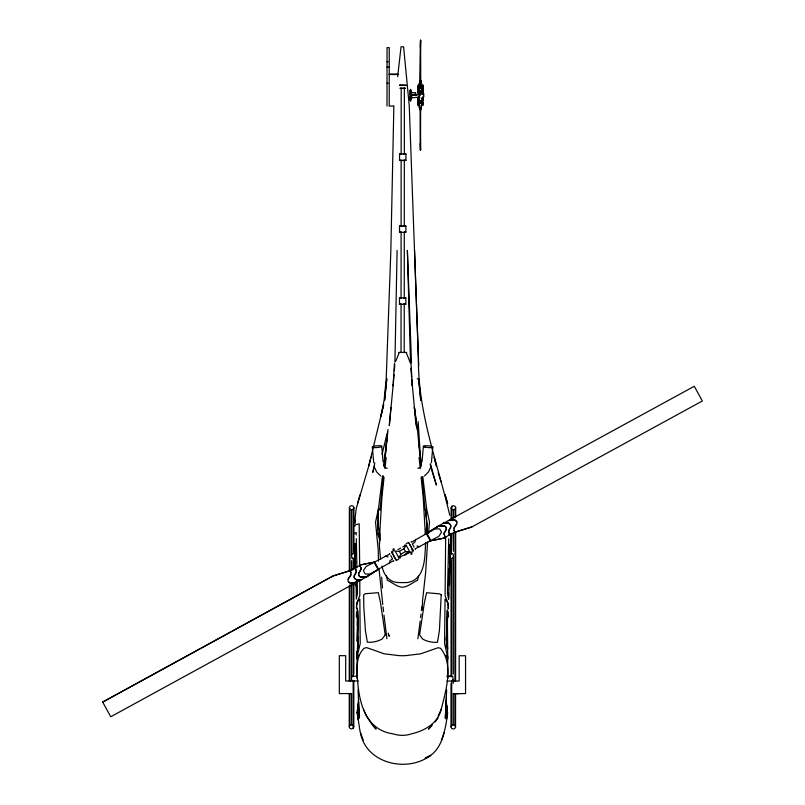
<?xml version="1.0" encoding="UTF-8"?>
<svg xmlns="http://www.w3.org/2000/svg" width="805" height="805" viewBox="0 0 805 805"><rect width="100%" height="100%" fill="white"/><g stroke="black" fill="none" stroke-linecap="round" stroke-linejoin="round"><path stroke-width="1.21" d="M353.828 680.376L353.798 726.865L353.133 728.344L351.523 728.958L349.903 728.344L349.239 726.865L349.259 693.658M349.269 681L349.32 585.949M349.33 570.896L349.37 507.724L350.034 506.244L351.654 505.631L353.264 506.244L353.928 507.724L353.908 551.304M349.239 726.865L349.903 725.375L349.923 693.588L351.544 693.568L351.523 724.762L353.133 725.375L353.798 726.865M349.994 584.692L349.934 681L351.01 681L345.677 681L345.697 655.683L339.328 655.673L339.308 693.588L351.544 693.568M350.004 570.896L350.034 509.213L349.37 507.724M351.604 584.299L351.544 679.41L352.087 681L358.305 681M351.614 570.604L351.614 560.642M350.034 509.213L351.644 509.827L351.624 556.768L352.157 558.358L353.234 558.358L353.224 569.648M353.133 728.344L353.133 726.331M353.133 725.375L353.164 681M353.164 676.23L353.214 583.444M353.234 553.588L353.264 509.213L353.928 507.724M353.838 673.946L353.888 583.051M353.898 568.109L353.898 558.71M354.925 543.305L355.186 569.205M378.37 526.913L379.407 530.082L379.9 540.225L378.199 533.121L379.105 533.584M387.014 106.059L387.044 47.646L389.248 47.646L389.218 106.069L392.951 106.069M400.769 153.815L399.552 153.906L399.552 160.396L402.731 160.527L405.921 160.406L405.921 153.906L404.704 153.815M401.031 352.6L401.061 304.189M401.101 232.102L401.061 297.86L401.675 297.91M401.182 88.228L401.152 153.986L401.755 154.037M404.211 352.6L404.241 304.189L403.637 304.149M403.637 297.91L404.251 297.87L404.281 232.102M403.677 226.125L404.291 226.084L404.331 160.316L403.718 160.276M403.728 154.037L404.331 153.986L404.372 88.228L403.758 88.178M404.331 160.376L401.142 160.316L401.101 226.074L401.715 226.125M410.148 95.865C410.127 112.026 410.158 78.316 410.148 94.497M410.61 99.428C410.6 107.729 410.61 83.016 410.61 90.885M411.023 97.747L411.023 99.377L411.395 96.771M411.023 92.605L411.033 91.247M411.023 98.552L411.033 91.8M411.395 92.605C412.502 87.433 407.934 97.335 415.933 94.91L411.586 94.91M411.586 95.292L415.933 95.372M411.395 99.096L411.395 97.787M411.586 96.741L411.576 97.828L419.475 97.174L419.475 97.878M419.425 105.042L417.855 105.083L417.865 99.015M417.865 91.327C416.889 84.465 421.277 84.928 417.865 85.31L417.865 87.926M417.855 105.042L417.855 102.426M418.167 100.856L418.177 99.377L417.855 102.185M418.177 89.466L418.177 90.945L417.865 88.137M418.198 96.942A2.475 1.751 0 0 0 419.224 99.206L419.224 97.174M419.425 105.254L419.284 107.598L421.458 107.598L421.669 103.191L421.448 105.093L422.997 105.042M419.224 99.206L419.224 95.01M415.128 95.03L419.647 94.135L415.128 94.698L418.52 94.718M417.865 88.671L419.667 88.671L419.636 81.637L419.103 90.603C420.14 88.661 419.103 78.337 419.153 86.085M419.606 105.193L419.626 108.725L419.687 105.395M419.475 92.495L420.693 91.991M419.435 85.934L419.435 87.987L421.337 87.987L421.669 90.573L421.337 86.829L423.007 86.829M419.475 95.483L419.647 98.371M419.475 94.296L419.647 91.991M419.999 108.202L420.361 109.872L420.19 108.202M419.989 95.382L419.989 94.135M420.25 143.401L420.542 150.183L420.27 108.413M422.997 103.191L420.331 103.191L420.331 102.426L420.562 103.05L423.007 102.99M420.15 94.92L420.15 93.169L422.424 92.656L421.76 91.991L422.424 91.529M423.007 90.573L420.341 90.573L420.341 91.337L420.572 90.512M420.311 47.032L420.613 40.25L419.717 86.849L419.858 81.697L420.794 80.279L420.884 82.955M420.331 150.163L420.482 108.413M420.401 40.27L420.562 83.599L421.236 87.976L421.478 82.764L421.629 86.065M420.542 150.183L420.552 108.202M420.743 107.719L420.562 109.973M420.613 40.25L420.572 82.16M420.884 83.66L421.045 86.849M421.075 83.136L421.236 87.976M422.424 97.606L422.695 99.931L421.76 97.928L422.424 98.844M422.695 99.015L423.007 100.494M422.695 91.357L422.695 89.466L422.695 90.955L423.007 89.838L421.659 91.75L420.441 91.971L419.214 91.74L417.865 89.828M422.695 90.774L421.76 92.434M423.017 87.302L421.79 87.363M422.997 105.093L423.007 99.649M423.007 91.337L423.017 85.27L421.337 85.31L423.017 85.31M422.675 96.952A2.475 1.751 0 0 1 421.639 99.206L423.601 96.862L423.611 95.584M423.601 96.862L423.611 93.461L423.611 94.749L421.649 94.165A2.475 1.751 0 0 0 422.907 92.645M450.096 551.375L450.136 544.935M455.58 693.719L455.56 726.925L454.895 728.404L453.275 729.018L451.665 728.404L451.001 726.925L451.021 683.344M451.031 676.914L451.102 560.703M451.102 554.273L451.112 533.514M451.122 519.376L451.132 507.784L451.796 506.305L453.416 505.691L455.026 506.305L455.69 507.784L455.69 517.072M451.001 726.925L451.665 725.436L451.696 681.06L452.772 681.06L453.306 679.47M451.696 676.291L451.766 558.418M451.786 533.715L451.323 553.649M451.786 520.01L451.796 509.273L451.132 507.784M451.796 508.317L451.796 506.305M451.665 725.436L453.285 724.822L453.296 693.628L465.542 693.628L465.562 655.753L459.192 655.743L459.172 681.06L453.849 681.06M453.306 683.344L452.772 676.291L446.946 676.281M453.316 674.006L453.386 555.239L452.843 553.649L449.512 553.649M453.386 551.365L453.396 532.578M453.406 519.175L453.406 509.887L451.796 509.273M455.56 726.925L454.895 725.436L454.916 693.648L453.296 693.628M454.926 681.06L455.006 531.27M455.016 517.786L455.026 509.273L455.69 507.784M455.59 681.06L455.68 532.276M354.894 543.586L355.146 568.411M411.576 97.828L411.586 92.535L415.933 93.048L415.128 93.048M411.586 94.738L415.933 95.091M420.884 83.136L421.146 81.637L419.747 81.697L421.146 81.637L421.156 84.213M422.695 91.991L420.693 92.102M420.794 80.279L420.884 85.612L420.492 81.949M447.721 648.991L447.258 611.156M421.055 107.367C422.072 109.581 419.284 107.86 419.979 109.168L419.848 107.93M446.191 700.843L445.306 718.251L446.654 689.955M448.737 538.776L447.449 593.758L448.596 599.101L448.657 592.822M448.788 580.264L448.898 568.964M447.52 616.831L447.419 625.394L447.258 617.747M448.969 568.974L448.777 583.947L448.878 580.204M445.658 537.076L445.105 595.831L447.972 602.844L448.164 609.053M448.767 585.195L449.532 584.712L450.126 551.093M356.223 582.096L356.172 584.581L355.397 584.601L355.357 582.106M357.018 651.315L356.877 658.641C357.682 642.39 359.302 626.28 357.601 609.828L356.625 612.152L356.374 616.288L357.621 618.381L357.199 641.555L357.561 623.171M394.933 362.069L397.096 250.415M393.866 105.787L390.848 250.415L386.209 378.974L384.096 400.327L380.876 416.457L383.683 404.754M357.591 617.646L357.42 625.294L357.329 616.731M382.496 475.815L378.501 508.629L378.088 526.198M449.593 549.03L449.683 545.297M448.898 580.556L448.808 584.239L449.522 583.796L448.355 583.766M449.582 551.083L449.723 544.945M383.271 476.59L380.01 510.219L378.501 508.629L377.625 530.163M392.739 552.622L393.212 548.839L393.947 548.859L394.269 550.771M412.301 549.473L411.798 554.212L411.063 554.192L410.741 552.28M377.807 534.933L377.968 529.942M417.865 638.798L420.19 621.118M446.362 640.035L447.268 609.938L448.244 612.253L448.486 616.399L447.228 618.482M448.596 599.101L450.81 533.816M419.697 84.958L419.616 86.9L421.146 86.9L421.075 84.958M446.352 640.74L446.503 637.117L446.574 647.995L446.332 644.372M446.695 706.066L446.151 719.016L446.383 696.808M358.607 703.479L359.312 718.151L358.034 689.855M447.882 658.752L447.53 647.462L446.282 642.551M356.464 607.523L356.907 602.734L359.805 595.73L359.795 579.912M394.46 363.327L393.082 385.957L393.232 384.357L389.298 425.603L390.968 407.411M418.52 575.957L417.564 580.284C412.532 582.498 408.336 586.704 402.46 587.298C396.583 586.694 392.407 582.478 387.376 580.254L386.43 575.917M348.575 582.206L350.417 583.212L356.414 582.267L350.417 583.223L348.002 581.16L348.152 579.077L350.97 574.82L350.386 570.594L332.978 575.967L102.668 702.051L110.728 716.772L366.154 577.084L378.34 569.457L366.134 577.135L360.932 577.215A3.119 3.119 0 0 1 358.768 573.24L360.902 569.487L360.892 567.555M430.635 540.839L444.35 538.062L445.044 537.207L444.018 533.413L446.161 529.66A3.119 3.119 0 0 0 443.988 525.685L438.775 525.816L694.282 386.279L702.332 401.001L471.921 526.913L454.533 532.306L453.96 528.08L456.777 523.834L456.928 521.751L454.513 519.678L448.516 520.634L454.513 519.688L456.928 521.751M441.351 740.248C445.618 729.199 448.355 716.842 446.373 705.029M393.333 383.12L394.027 374.466M394.319 370.753L394.812 364.564M363.206 740.147L360.056 731.413L357.068 712.475M422.011 461.879L423.38 446.393M431.4 462.774L432.788 446.996M421.911 610.24L422.575 602.754M355.086 523.461L355.397 520.08M358.456 718.905L357.953 705.955L358.617 699.032M381.56 493.968L383.301 475.936M384.216 466.417L387.567 431.691M425.332 533.494L426.69 526.973M354.643 522.264L356.182 508.71L368.75 466.075L383.603 404.835M422.997 103.905L421.79 103.04L421.649 101.651L419.214 101.651L419.073 103.04L417.855 103.905M384.226 466.709L387.98 429.518M427.606 541.966L425.624 572.556L422.384 602.19M428.451 533.312L429.548 522.193L426.61 508.69L422.806 476.51M384.055 477.214L381.892 497.651L379.819 532.035L379.397 545.991L380.574 559.384M384.971 468.58L386.138 457.482M420.774 110.074L420.874 107.407M397.65 76.686L401.041 46.821L403.607 46.821L409.252 105.797L418.439 359.08C417.906 412.874 437.779 463.68 449.754 515.23M379.719 533.443L379.487 543.778M420.602 617.576L421.015 614.024M421.418 610.472L421.83 606.93M383.723 465.33L387.527 433.976M357.39 710.101L358.567 702.252M357.018 713.139L357.38 710.513L358.034 719.358M358.678 702.151L357.994 706.881L357.953 705.955M420.17 80.581L419.888 85.612L420.381 80.48M354.431 526.51L355.579 524.759L359.191 523.803L359.684 566.509M446.574 719.459L447.61 713.25L446.393 710.976M448.174 608.127L448.415 606.718M356.595 605.481L357.44 602.009L359.835 599.061L360.227 643.426L357.068 656.961L356.967 678.243M374.828 462.956L372.796 472.384L374.426 466.004M378.501 508.629L375.533 522.133L378.259 550.55L378.441 561.196M382.043 454.443L386.943 434.006M368.75 466.095L371.115 457.039M374.567 561.9L378.622 569.306M389.218 563.51L390.063 560.612L392.588 558.942L390.817 555.722M357.5 503.457L360.137 494.512M415.702 539.38L414.857 542.268L412.331 543.938L414.092 547.169M430.353 540.99L426.298 533.584M360.932 577.215L366.134 577.135L368.509 575.243M366.134 577.135L360.811 576.994A2.848 2.848 0 0 1 358.758 573.23L360.952 569.588L360.992 567.736L359.875 565.694L360.56 564.838L374.144 562.132M351.624 555.178L352.157 553.588L355.498 553.588M351.554 677.82L352.087 676.23L356.182 676.23M453.376 556.829L452.843 558.418L449.512 558.418M441.21 709.326C445.799 691.143 453.98 664.678 440.617 648.317L438.131 647.703L420.572 653.841L409.805 655.139A46.932 46.932 0 0 1 394.963 655.119L384.196 653.801L366.647 647.612L364.162 648.226C356.233 655.803 356.967 666.902 357.37 676.945C358.597 700.823 364.625 729.964 393.182 733.858A28.557 28.497 0.1 0 0 411.395 733.878C424.597 730.789 437.779 723.504 441.21 709.326L438.252 715.927M444.189 732.701C441.452 743.035 435.988 754.516 425.131 758.089L430.745 755.372C407.27 773.112 366.023 763.724 360.388 732.61M430.222 468.108L428.532 471.931L424.456 475.936M395.798 361.143L399.32 352.419M449.713 534.993L448.888 535.516L449.713 534.993L448.596 531.008L450.689 527.164A3.119 3.119 0 0 0 448.526 523.21L443.314 523.331L448.425 523.019L450.649 525.182L450.689 527.164L448.556 530.938L449.582 534.731L444.35 537.992L444.893 536.925L443.968 533.312L446.171 529.67A2.848 2.848 0 0 0 444.108 525.907L438.795 525.766L426.731 533.353L438.795 525.766M427.395 530.555L426.056 533.192L427.133 531.521M406.545 552.965L404.331 555.41M398.797 557.744L400.92 554.102L403.265 552.804L405.519 551.566L409.735 551.747L406.112 545.136L403.999 548.779L399.391 551.314L395.175 551.133L398.797 557.744L403.396 555.219M348.152 579.077L350.97 574.83M453.96 528.08L456.777 523.834M435.153 721.894L438.021 717.969M426.61 508.69L425.1 510.269L421.911 476.641M444.35 537.992L444.893 536.925L444.35 538.062L430.927 540.678L426.871 533.272M432.476 724.812L428.481 729.169L431.168 726.251M419.989 93.118L420.693 92.434M436.421 527.657L438 526.4M448.888 535.516L449.582 534.731M355.086 562.202L355.659 561.799M355.096 563.178L355.679 562.775M354.24 533.695L356.172 532.427L356.223 534.923M397.932 549.614L400.689 548.104M102.688 702.091L332.998 576.008L351.111 570.302L360.56 564.909L373.993 562.212L378.189 569.538M351.111 572.727L350.024 570.745L356.102 567.575L355.347 568.169L356.374 571.973L354.24 575.736L354.281 577.728L356.504 579.882L361.616 579.57L356.504 579.882M406.233 543.687L408.527 542.429L413.307 551.173M402.862 546.917L405.036 545.73M407.561 552.934L409.735 551.747M404.583 555.198L410.007 552.24M398.676 559.193L396.392 560.451L391.602 551.707M448.818 535.325L454.895 532.165L453.819 530.183M453.809 532.598L454.895 532.165M351.644 509.827L353.264 509.213M453.406 509.887L455.026 509.273M349.903 725.375L351.523 724.762M417.845 468.339L419.989 467.564M454.171 532.457L471.921 526.913M421.418 107.508L420.774 108.584M421.649 101.651L419.214 101.651M443.354 523.461L448.425 523.019M400.81 88.107C396.422 88.55 409.141 88.56 404.744 88.107M404.372 88.288L401.182 88.278M405.921 154.017L399.552 154.017M399.552 160.286L400.769 160.195M400.729 225.903L399.511 225.994L399.511 232.182L402.691 232.313L405.881 232.192L405.881 225.994L404.663 225.903M405.881 226.114L402.701 226.145M399.511 232.071L400.729 231.981M400.689 297.689L399.471 297.78L399.471 304.27L402.651 304.401M405.841 297.89L399.471 297.89M399.471 304.159L400.679 304.069M403.637 304.29L404.241 304.25M417.865 90.643L420.341 90.573M361.616 579.57L356.404 579.691A3.119 3.119 0 0 1 354.23 575.726L356.374 571.973L355.428 568.32M438.775 525.816L443.988 525.685M402.651 304.31L405.831 304.28L405.841 297.78L404.623 297.689M389.238 67.117L387.034 67.117M389.238 74.11L397.891 74.11M389.238 74.493L398.364 74.503M387.024 83.217L388.131 83.217M352.157 558.358L355.488 558.358M446.946 681.06L452.772 681.06M387.034 61.733L388.141 61.733M417.865 86.829L419.435 86.829M421.458 88.671L423.007 88.671M420.572 90.713L423.007 90.713M419.214 91.74L421.659 91.75M422.424 92.766L422.695 90.442A2.496 1.761 0 0 1 421.659 92.726L419.214 92.726A2.496 1.761 0 0 1 418.177 90.452M398.867 352.419L406.616 352.429M417.181 378.853L418.64 378.853L420.763 400.276L418.64 378.853M448.677 676.281L451.253 676.291M454.916 693.648L459.162 693.658M402.701 226.235L399.511 226.104M448.757 584.692L449.532 584.712M419.284 107.598L419.093 103.151L420.331 103.191M403.728 153.886L404.331 153.936M404.704 160.195L405.921 160.286M403.677 225.974L404.291 226.024M404.663 231.981L405.881 232.071M403.637 297.759L404.251 297.81M404.623 304.069L405.831 304.169M401.061 304.25L401.665 304.29M419.033 100.816L421.83 100.816A2.848 2.013 0 0 0 423.017 98.22M416.859 545.941L419.757 546.786M385.162 556.104L388.05 556.949M385.122 467.544L387.255 468.319M453.285 724.822L454.895 725.436M406.072 545.347L404.945 545.015L404.492 546.394M398.938 557.704L400.055 558.036L400.518 556.658M380.644 475.916L376.569 471.901L374.889 468.077M355.397 584.601L356.162 585.084M449.301 562.886L449.884 563.289M449.331 561.91L449.904 562.313M373.429 726.18L376.106 729.109L372.121 724.742L366.366 715.836L363.427 709.235M356.706 608.027L357.309 608.811M357.319 609.737L356.464 606.608M388.272 634.642L389.288 636.312L388.211 633.122M411.114 541.725L411.385 542.218L434.841 528.915L439.731 528.915L441.532 532.206L438.886 536.321L415.038 548.889L415.3 549.382M408.98 542.892L413.166 550.55L412.905 550.057M403.999 548.779L405.519 551.566M399.391 551.314L400.92 554.102M391.743 552.341L395.929 559.988M389.61 553.508L389.882 553.991L366.034 566.569L363.387 570.695L365.188 573.985L370.089 573.975L393.534 560.662L393.796 561.155M406.163 352.429L410.107 362.25M382.003 566.076C383.472 574.176 388.624 581.874 397.509 582.508A138.883 138.883 0 0 0 407.431 582.528C425.573 579.63 424.879 556.859 425.573 542.54M432.768 473.602L436.401 485.083L430.423 463.992M438.182 472.475L441.07 481.994M430.212 464.163L432.406 472.454M448.294 605.591L447.439 602.11L445.054 599.162L444.561 643.527L447.691 657.061L447.741 678.353L447.268 676.12M379.034 535.999L379.698 539.924M446.433 705.261L447.198 709.95M419.979 108.584L420.15 109.772M420.884 85.048L421.146 86.9M416.014 425.634L414.384 407.441L417.594 430.917L420.975 466.749M447.248 710.614L447.61 713.25M414.384 407.441L417.312 429.558M447.248 710.201L446.352 702.483M418.902 443.545L419.465 448.325M419.747 450.709L421.488 465.381M382.778 604.515L379.064 569.105M383.049 606.879L383.583 611.609M383.985 615.161L386.933 638.757M419.093 103.151L419.304 105.093M419.093 457.522L420.24 468.621M421.126 477.254L423.239 497.691L425.312 534.409M411.788 379.427L414.535 409.041M446.322 703.52L446.654 706.981M426.912 523.753L425.614 509.968L427.425 530.223M412.17 384.377L412.321 385.977L411.003 363.347M381.751 446.373A4.75 0.875 -5 0 1 374.224 447.61A4.75 0.875 -5 0 1 375.16 446.02A4.75 0.875 -5 0 1 381.751 446.373L383.1 461.859M372.343 446.956L373.711 462.734M410.922 368.298L411.597 376.961M381.651 577.235L382.496 587.952M418.157 421.548L420.321 455.479M414.555 250.446L418.68 365.691M411.496 362.642L407.37 250.436L410.54 363.347M427.244 533.051L426.992 524.307L427.173 531.189M356.303 538.676L356.907 567.414M357.199 581.15L357.46 593.647L356.293 599L356.172 582.669M355.277 543.606L355.408 549.745M356.142 582.568L356.172 586.271M357.601 611.055L357.621 618.381M422.927 99.136A2.496 1.761 0 0 1 421.649 100.675L419.214 100.665A2.496 1.761 0 0 1 418.177 98.391M419.033 100.816A2.848 2.013 0 0 1 417.855 98.21M419.224 94.165A2.475 1.751 0 0 1 418.198 91.901M423.017 90.422A2.848 2.013 0 0 1 421.83 93.018L419.043 93.018A2.848 2.013 0 0 1 417.855 90.412M399.592 85.159L405.962 85.27L399.592 85.159M358.305 637.007L358.205 647.894L358.305 637.007M441.221 594.855L439.399 630.687L437.447 642.31C432.366 642.642 427.042 641.575 422.615 639.039L419.586 634.924L424.346 602.844L426.57 592.732L439.611 593.828L441.221 594.855M386.772 378.823L384.609 400.236L386.772 378.823M358.195 655.874L357.732 657.786L358.597 655.179L358.195 655.874M360.56 564.838L360.026 565.985L360.56 564.909M385.223 634.883L382.184 638.989C377.746 641.515 372.423 642.571 367.352 642.229L365.42 630.607L363.8 606.749L363.679 594.764L365.299 593.748L378.34 592.671L380.534 602.794L385.223 634.883M356.031 567.384L355.347 568.169L356.031 567.394M446.564 655.984L446.171 655.28L447.027 657.886L446.564 655.984M447.6 503.558L445.014 494.612L447.6 503.558M436.461 466.155L434.116 457.109L436.461 466.175M424.949 447.087A4.75 0.875 5 0 0 432.728 447.268A4.75 0.875 5 0 0 426.58 445.728A4.75 0.875 5 0 0 424.949 447.087"/></g></svg>
